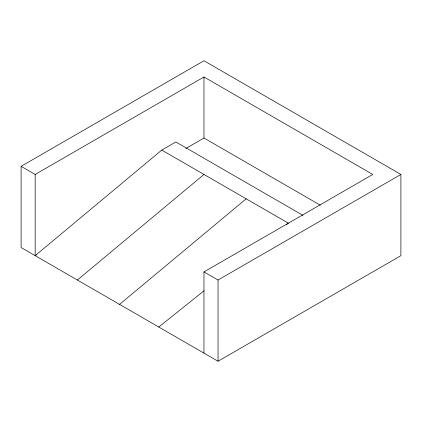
<?xml version="1.0" encoding="UTF-8"?>
<svg xmlns="http://www.w3.org/2000/svg" width="422" height="422" viewBox="0 0 422 422"><rect width="100%" height="100%" fill="white"/><g stroke="black" fill="none" stroke-linecap="round" stroke-linejoin="round"><path stroke-width="0.63" d="M203.968 353.124L203.968 271.91L372.768 174.455L203.968 76.999L35.168 174.455L35.168 255.669L161.768 150.09L175.832 141.971L303.001 215.389M77.368 280.034L203.968 174.455M119.568 304.394L246.168 198.82M158.778 327.034L204.032 290.769M286.311 224.831L288.368 223.18L161.768 150.09M21.1 166.331L203.968 60.757L400.9 174.455L400.9 255.669L218.032 361.243L21.1 247.545L21.1 166.331L35.168 174.455M185.96 148.417L203.968 138.02L320.303 205.187M35.168 255.669L36.308 255.009M203.968 271.91L218.032 280.029L400.9 174.455M218.032 280.029L218.032 361.243M203.968 76.999L203.968 138.02"/></g></svg>
